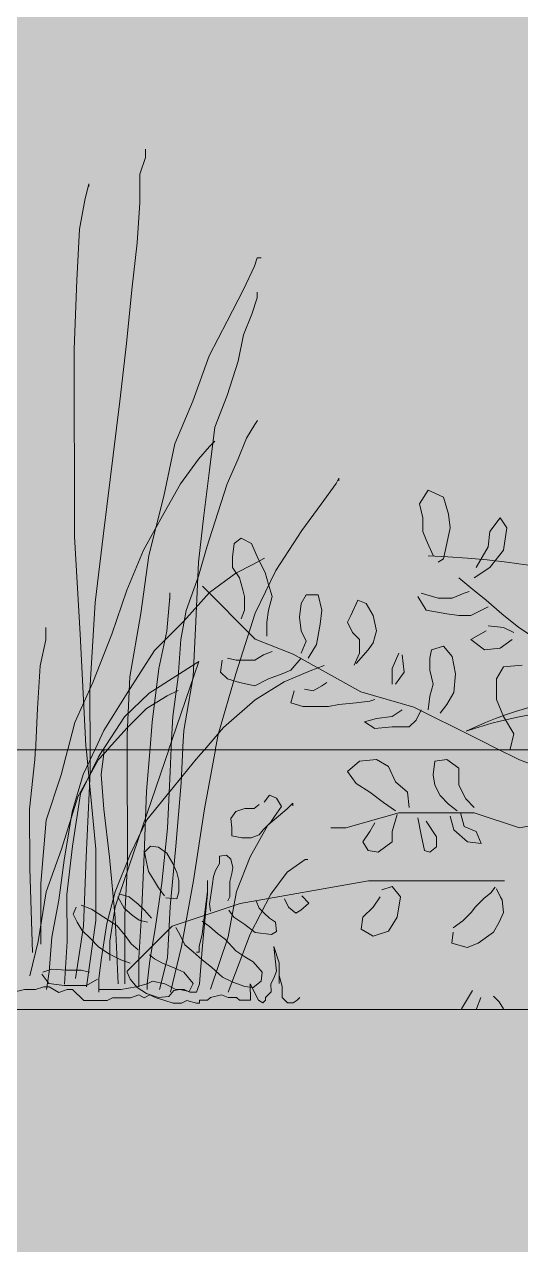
# Model space of a CAD drawing. Header units: centimetres. Extents: x -4381 to 5639, y -3920 to 4826.
# Drawn here: x 121.061 to 121.443, y 10.437 to 11.376 of the extents above; entities that cross this region are included whole.
import ezdxf
from ezdxf.xclip import XClip

# ---------------------------------------------------------------- set-up
doc = ezdxf.new("R2010")
doc.units = ezdxf.units.CM
doc.header["$MEASUREMENT"] = 0
doc.header["$XCLIPFRAME"] = 0
doc.set_wipeout_variables(frame=1)
doc.linetypes.add('Wipeout_Contour', pattern=[100, 0, -100])
for name, color, linetype, lineweight in [('0_Pen_No__1', 7, 'Continuous', 5), ('0_Pen_No__7', 7, 'Continuous', 5), ('Dalles_Pen_No__1', 7, 'Continuous', 5), ('Structural - Bearing_Pen_No__1', 7, 'Continuous', 5)]:
    doc.layers.add(name, color=color, linetype=linetype, lineweight=lineweight)
for name, color, linetype, lineweight, true_color in [('0_Pen_No__184', 7, 'Continuous', 5, 0xc5d295), ('MURS CLOTURE_Pen_No__185', 7, 'Continuous', 5, 0xbce39b), ('Structural - Bearing_Pen_No__102', 7, 'Continuous', 5, 0xcccccc)]:
    doc.layers.add(name, color=color, linetype=linetype, lineweight=lineweight, true_color=true_color)
for name, color, linetype in [('Dalles', 7, 'Continuous'), ('Drawing & Figure', 7, 'Continuous'), ('Structural - Bearing', 7, 'Continuous')]:
    doc.layers.add(name, color=color, linetype=linetype)

# ---------------------------------------------------------------- blocks, each defined once
blk = doc.blocks.new('Drawing_11_11', base_point=(474.07794, 10.61787))
at = {"color": 254, "linetype": 'Wipeout_Contour', "lineweight": 0, "ltscale": 493.826458}
blk.add_wipeout([(117.99047, 10.61787), (127.99047, 10.61787), (127.99047, 10.81787), (117.99047, 10.81787)], dxfattribs=at).dxf.layer = 'Structural - Bearing'
at = {"layer": 'Dalles', "linetype": 'Continuous', "lineweight": 0, "ltscale": 10, "true_color": 0x000000}
blk.add_hatch(color=18, dxfattribs=at).paths.add_polyline_path([(128.29047, 10.61787), (117.69047, 10.61787), (117.69047, 10.31787), (128.29047, 10.31787)])
at = {"layer": 'Structural - Bearing_Pen_No__102', "linetype": 'Continuous', "ltscale": 10}
blk.add_hatch(color=256, dxfattribs=at).paths.add_polyline_path([(117.99047, 10.61787), (127.99047, 10.61787), (127.99047, 10.81787), (117.99047, 10.81787)])
at = {"layer": '0_Pen_No__1', "linetype": 'Continuous', "ltscale": 10}
for p, q in [((121.30969, 10.80105), (121.31892, 10.80897)), ((121.31892, 10.80897), (121.33211, 10.81029)), ((121.33211, 10.81029), (121.34134, 10.80501)), ((121.37564, 10.79841), (121.37695, 10.80897)), ((121.37695, 10.80897), (121.38619, 10.81029)), ((121.38619, 10.81029), (121.39542, 10.80369)), ((121.44208, 10.80998), (121.48855, 10.79254)), ((121.31628, 10.79181), (121.30969, 10.80105)), ((121.34134, 10.80501), (121.34662, 10.79313)), ((121.37695, 10.79049), (121.37564, 10.79841)), ((121.39542, 10.80369), (121.39542, 10.79049)), ((121.32683, 10.78521), (121.31628, 10.79181)), ((121.34662, 10.79313), (121.35585, 10.78521)), ((121.38091, 10.78257), (121.37695, 10.79049)), ((121.39542, 10.79049), (121.4007, 10.77993)), ((121.24961, 10.78284), (121.2457, 10.77737)), ((121.25508, 10.7805), (121.24961, 10.78284)), ((121.25899, 10.77424), (121.25508, 10.7805)), ((121.33739, 10.77729), (121.32683, 10.78521)), ((121.35585, 10.78521), (121.35717, 10.77334)), ((121.38751, 10.77598), (121.38091, 10.78257)), ((121.4007, 10.77993), (121.40729, 10.77334)), ((121.2238, 10.77032), (121.21989, 10.76484)), ((121.23084, 10.77267), (121.2238, 10.77032)), ((121.23788, 10.77267), (121.23084, 10.77267)), ((121.24179, 10.7758), (121.23788, 10.77267)), ((121.25352, 10.76641), (121.25899, 10.77424)), ((121.30848, 10.75767), (121.34914, 10.76929)), ((121.34662, 10.7707), (121.33739, 10.77729)), ((121.34914, 10.76929), (121.36657, 10.76929)), ((121.36657, 10.76929), (121.40142, 10.76929)), ((121.3941, 10.7707), (121.38751, 10.77598)), ((121.39938, 10.75882), (121.39674, 10.76938)), ((121.40142, 10.76929), (121.40723, 10.76929)), ((121.40723, 10.76929), (121.44208, 10.75767)), ((121.21989, 10.76484), (121.22067, 10.7578)), ((121.24492, 10.75624), (121.25039, 10.76171)), ((121.25039, 10.76171), (121.25352, 10.76641)), ((121.33079, 10.76146), (121.32683, 10.75486)), ((121.34398, 10.75486), (121.34794, 10.76806)), ((121.36377, 10.76542), (121.3664, 10.75222)), ((121.37827, 10.7509), (121.37036, 10.76278)), ((121.38883, 10.76674), (121.39146, 10.75618)), ((121.44208, 10.75767), (121.47113, 10.76348)), ((121.22067, 10.7578), (121.22067, 10.75154)), ((121.22067, 10.75154), (121.22849, 10.74998)), ((121.23553, 10.74998), (121.24179, 10.75232)), ((121.24179, 10.75232), (121.24492, 10.75624)), ((121.29686, 10.75767), (121.30848, 10.75767)), ((121.32683, 10.75486), (121.32156, 10.74694)), ((121.34398, 10.74694), (121.34398, 10.75486)), ((121.3664, 10.75222), (121.36904, 10.74034)), ((121.37827, 10.74298), (121.37827, 10.7509)), ((121.39146, 10.75618), (121.40201, 10.74694)), ((121.40861, 10.75486), (121.39938, 10.75882)), ((121.41257, 10.74562), (121.40861, 10.75486)), ((121.15342, 10.73902), (121.15812, 10.74371)), ((121.15812, 10.74371), (121.16437, 10.74293)), ((121.16437, 10.74293), (121.17063, 10.73824)), ((121.22849, 10.74998), (121.23553, 10.74998)), ((121.32156, 10.74694), (121.32552, 10.74034)), ((121.33343, 10.73902), (121.34398, 10.74694)), ((121.373, 10.73902), (121.37827, 10.74298)), ((121.40201, 10.74694), (121.41257, 10.74562)), ((121.15499, 10.73119), (121.15342, 10.73902)), ((121.17063, 10.73824), (121.17532, 10.73041)), ((121.21129, 10.73589), (121.21676, 10.73667)), ((121.21129, 10.73041), (121.21129, 10.73589)), ((121.21676, 10.73667), (121.21989, 10.73354)), ((121.21989, 10.73354), (121.22146, 10.72728)), ((121.32552, 10.74034), (121.33343, 10.73902)), ((121.36904, 10.74034), (121.373, 10.73902)), ((121.15655, 10.72415), (121.15499, 10.73119)), ((121.16046, 10.71789), (121.15655, 10.72415)), ((121.17532, 10.73041), (121.17845, 10.72337)), ((121.17845, 10.72337), (121.18001, 10.71711)), ((121.2066, 10.72024), (121.20816, 10.72493)), ((121.20816, 10.72493), (121.21129, 10.73041)), ((121.22067, 10.72259), (121.21911, 10.71632)), ((121.22146, 10.72728), (121.22067, 10.72259)), ((121.16437, 10.71163), (121.16046, 10.71789)), ((121.18001, 10.71711), (121.18001, 10.7085)), ((121.20504, 10.70928), (121.20582, 10.71476)), ((121.20582, 10.71476), (121.2066, 10.72024)), ((121.21911, 10.71632), (121.21911, 10.71006)), ((121.22715, 10.69954), (121.32591, 10.71698)), ((121.32591, 10.71698), (121.3898, 10.71698)), ((121.3898, 10.71698), (121.43047, 10.71698)), ((121.13309, 10.70459), (121.13779, 10.69598)), ((121.13388, 10.70693), (121.14169, 10.70459)), ((121.14169, 10.70459), (121.14873, 10.69911)), ((121.16906, 10.70537), (121.16437, 10.71163)), ((121.17845, 10.70302), (121.16985, 10.7038)), ((121.18001, 10.7085), (121.17845, 10.70302)), ((121.20347, 10.69911), (121.20504, 10.70928)), ((121.21911, 10.70459), (121.21755, 10.70146)), ((121.21911, 10.71006), (121.21911, 10.70459)), ((121.2801, 10.69989), (121.27463, 10.70537)), ((121.33475, 10.70471), (121.32947, 10.69679)), ((121.34398, 10.71262), (121.33607, 10.70998)), ((121.35058, 10.70471), (121.34398, 10.71262)), ((121.34794, 10.68887), (121.35058, 10.70471)), ((121.40818, 10.69687), (121.41464, 10.70334)), ((121.41464, 10.70334), (121.42003, 10.70764)), ((121.42003, 10.70764), (121.42326, 10.71195)), ((121.42756, 10.70441), (121.42433, 10.71088)), ((121.42864, 10.70226), (121.42756, 10.70441)), ((121.10103, 10.69676), (121.09869, 10.69128)), ((121.10494, 10.69832), (121.11276, 10.69519)), ((121.11276, 10.69519), (121.12215, 10.68893)), ((121.13779, 10.69598), (121.14404, 10.6905)), ((121.14873, 10.69911), (121.15342, 10.69441)), ((121.15342, 10.69441), (121.1589, 10.68815)), ((121.17487, 10.6821), (121.22715, 10.69954)), ((121.20425, 10.69363), (121.20347, 10.69911)), ((121.21833, 10.69441), (121.22224, 10.68893)), ((121.24179, 10.69598), (121.23944, 10.70146)), ((121.2457, 10.69206), (121.24179, 10.69598)), ((121.26134, 10.70302), (121.26446, 10.69676)), ((121.26446, 10.69676), (121.26994, 10.69206)), ((121.26994, 10.69206), (121.27385, 10.69441)), ((121.27385, 10.69441), (121.2801, 10.69989)), ((121.32947, 10.69679), (121.32156, 10.68887)), ((121.40496, 10.69256), (121.40818, 10.69687)), ((121.42971, 10.69256), (121.42864, 10.70226)), ((121.09869, 10.69128), (121.10181, 10.68502)), ((121.10181, 10.68502), (121.10572, 10.67876)), ((121.12215, 10.68893), (121.13231, 10.68267)), ((121.14404, 10.6905), (121.14951, 10.68659)), ((121.14951, 10.68659), (121.15577, 10.68502)), ((121.20347, 10.68189), (121.198, 10.6858)), ((121.22224, 10.68893), (121.23084, 10.68346)), ((121.24961, 10.68815), (121.2457, 10.69206)), ((121.2543, 10.68502), (121.24961, 10.68815)), ((121.25508, 10.67798), (121.2543, 10.68502)), ((121.32156, 10.68887), (121.32024, 10.67963)), ((121.34134, 10.67831), (121.34794, 10.68887)), ((121.39096, 10.68072), (121.3985, 10.6861)), ((121.3985, 10.6861), (121.40496, 10.69256)), ((121.42218, 10.67748), (121.42648, 10.68502)), ((121.42648, 10.68502), (121.42971, 10.69256)), ((121.10572, 10.67876), (121.11198, 10.6725)), ((121.13231, 10.68267), (121.13857, 10.67485)), ((121.16326, 10.67047), (121.17487, 10.6821)), ((121.17767, 10.68111), (121.18079, 10.67563)), ((121.18079, 10.67563), (121.1847, 10.66781)), ((121.20973, 10.67641), (121.20347, 10.68189)), ((121.21598, 10.67172), (121.20973, 10.67641)), ((121.23084, 10.68346), (121.23866, 10.6772)), ((121.23866, 10.6772), (121.25117, 10.67563)), ((121.25117, 10.67563), (121.25508, 10.67798)), ((121.32024, 10.67963), (121.32947, 10.67435)), ((121.32947, 10.67435), (121.34134, 10.67831)), ((121.39096, 10.67748), (121.38988, 10.66887)), ((121.41034, 10.66887), (121.42218, 10.67748)), ((121.11198, 10.6725), (121.11824, 10.66624)), ((121.11824, 10.66624), (121.12606, 10.66076)), ((121.13857, 10.67485), (121.14326, 10.66859)), ((121.14002, 10.64722), (121.16326, 10.67047)), ((121.14326, 10.66859), (121.14873, 10.66389)), ((121.1847, 10.66781), (121.19096, 10.66233)), ((121.2238, 10.66311), (121.21598, 10.67172)), ((121.38988, 10.66887), (121.40173, 10.66563)), ((121.40173, 10.66563), (121.41034, 10.66887)), ((121.12606, 10.66076), (121.13544, 10.65607)), ((121.16124, 10.65685), (121.15733, 10.65998)), ((121.1675, 10.65372), (121.16124, 10.65685)), ((121.19096, 10.66233), (121.198, 10.65607)), ((121.23084, 10.65841), (121.2238, 10.66311)), ((121.2371, 10.6545), (121.23084, 10.65841)), ((121.07523, 10.64668), (121.08227, 10.64902)), ((121.08227, 10.64902), (121.09321, 10.64824)), ((121.09321, 10.64824), (121.10494, 10.64824)), ((121.10494, 10.64824), (121.1112, 10.64668)), ((121.13544, 10.65607), (121.14248, 10.65372)), ((121.17688, 10.64981), (121.1675, 10.65372)), ((121.18392, 10.64668), (121.17688, 10.64981)), ((121.198, 10.65607), (121.20504, 10.65059)), ((121.20504, 10.65059), (121.21364, 10.64276)), ((121.24413, 10.64668), (121.2371, 10.6545)), ((121.07445, 10.64511), (121.07992, 10.63807)), ((121.07992, 10.63807), (121.09165, 10.6365)), ((121.10885, 10.6365), (121.11745, 10.6412)), ((121.14013, 10.64668), (121.14248, 10.6412)), ((121.14248, 10.6412), (121.14795, 10.63494)), ((121.19096, 10.63807), (121.18392, 10.64668)), ((121.18783, 10.63181), (121.19096, 10.63807)), ((121.21364, 10.64276), (121.22146, 10.63885)), ((121.22146, 10.63885), (121.23084, 10.63572)), ((121.2371, 10.63494), (121.24335, 10.63963)), ((121.24335, 10.63963), (121.24413, 10.64668)), ((121.09165, 10.6365), (121.10885, 10.6365)), ((121.14795, 10.63494), (121.15499, 10.63024)), ((121.15499, 10.63024), (121.16437, 10.62711)), ((121.17219, 10.62789), (121.1761, 10.63259)), ((121.1761, 10.63259), (121.18079, 10.63337)), ((121.18079, 10.63337), (121.18783, 10.63181)), ((121.23084, 10.63572), (121.2371, 10.63494)), ((121.39746, 10.61848), (121.40585, 10.63248)), ((121.42218, 10.62817), (121.42648, 10.62386)), ((121.16437, 10.62711), (121.17219, 10.62789)), ((121.41231, 10.6271), (121.40908, 10.61848)), ((121.42648, 10.62386), (121.42971, 10.61848))]:
    blk.add_line(p, q, dxfattribs=at)
at = {"layer": '0_Pen_No__7', "linetype": 'Continuous', "ltscale": 10}
for p, q in [((121.06514, 10.77206), (121.0693, 10.81022)), ((121.10221, 10.78167), (121.11805, 10.81032)), ((121.10433, 10.7838), (121.11805, 10.81244)), ((121.17321, 10.78605), (121.1933, 10.81046)), ((121.07787, 10.76361), (121.08946, 10.7986)), ((121.098, 10.77001), (121.10642, 10.79864)), ((121.10866, 10.73505), (121.11171, 10.80077)), ((121.12237, 10.77217), (121.1202, 10.79866)), ((121.17115, 10.75743), (121.17318, 10.80089)), ((121.17753, 10.74366), (121.18168, 10.79242)), ((121.08957, 10.74137), (121.10221, 10.78167)), ((121.09805, 10.74351), (121.10433, 10.7838)), ((121.15317, 10.73726), (121.15519, 10.78601)), ((121.15524, 10.76376), (121.17321, 10.78605)), ((121.06523, 10.72649), (121.06514, 10.77206)), ((121.09171, 10.7329), (121.098, 10.77001)), ((121.12668, 10.73509), (121.12237, 10.77217)), ((121.19136, 10.7172), (121.19973, 10.77232)), ((121.24851, 10.7597), (121.26332, 10.77245)), ((121.26332, 10.77245), (121.26755, 10.77669)), ((121.26755, 10.77669), (121.26756, 10.77457)), ((121.07373, 10.71485), (121.07787, 10.76361)), ((121.14257, 10.73724), (121.15524, 10.76376)), ((121.23478, 10.7353), (121.24851, 10.7597)), ((121.16699, 10.71503), (121.17115, 10.75743)), ((121.07798, 10.7085), (121.08957, 10.74137)), ((121.09388, 10.70641), (121.09805, 10.74351)), ((121.11618, 10.68631), (121.11607, 10.74143)), ((121.17338, 10.69702), (121.17753, 10.74366)), ((121.08753, 10.70216), (121.09171, 10.7329)), ((121.10664, 10.68206), (121.10866, 10.73505)), ((121.13101, 10.68846), (121.12668, 10.73509)), ((121.13097, 10.7086), (121.14257, 10.73724)), ((121.15114, 10.69062), (121.15317, 10.73726)), ((121.22423, 10.70878), (121.23478, 10.7353)), ((121.26342, 10.72369), (121.27717, 10.73326)), ((121.27717, 10.73326), (121.27929, 10.73326)), ((121.06747, 10.66184), (121.06523, 10.72649)), ((121.13842, 10.6906), (121.14046, 10.73087)), ((121.25073, 10.70671), (121.26342, 10.72369)), ((121.07382, 10.66822), (121.07373, 10.71485)), ((121.16176, 10.68004), (121.16699, 10.71503)), ((121.18192, 10.66631), (121.19136, 10.7172)), ((121.20198, 10.70662), (121.20196, 10.71722)), ((121.20196, 10.71722), (121.20198, 10.70874)), ((121.07169, 10.67033), (121.07798, 10.7085)), ((121.09395, 10.67037), (121.09388, 10.70641)), ((121.12466, 10.68421), (121.13097, 10.7086)), ((121.20198, 10.70874), (121.19989, 10.69284)), ((121.1999, 10.68648), (121.20198, 10.70662)), ((121.21794, 10.67379), (121.22423, 10.70878)), ((121.23489, 10.67595), (121.25073, 10.70671)), ((121.08229, 10.67353), (121.08753, 10.70216)), ((121.13099, 10.69694), (121.1268, 10.67044)), ((121.17134, 10.65781), (121.17338, 10.69702)), ((121.10885, 10.63543), (121.11618, 10.68631)), ((121.13323, 10.6376), (121.13101, 10.68846)), ((121.13852, 10.63761), (121.13842, 10.6906)), ((121.14908, 10.65776), (121.15114, 10.69062)), ((121.19989, 10.69284), (121.1978, 10.67587)), ((121.19782, 10.66422), (121.1999, 10.68648)), ((121.10036, 10.64177), (121.10664, 10.68206)), ((121.12047, 10.65771), (121.12466, 10.68421)), ((121.15757, 10.65566), (121.16176, 10.68004)), ((121.1978, 10.67587), (121.1957, 10.66633)), ((121.21802, 10.6314), (121.23489, 10.67595)), ((121.06539, 10.64382), (121.07169, 10.67033)), ((121.08022, 10.64703), (121.08229, 10.67353)), ((121.09189, 10.63752), (121.09395, 10.67037)), ((121.1268, 10.67044), (121.12683, 10.6556)), ((121.17351, 10.63132), (121.18192, 10.66631)), ((121.1957, 10.66633), (121.19571, 10.66209)), ((121.20424, 10.63349), (121.21794, 10.67379)), ((121.25719, 10.65373), (121.25293, 10.66644)), ((121.25293, 10.66644), (121.25508, 10.64737)), ((121.11838, 10.64181), (121.12047, 10.65771)), ((121.14913, 10.63551), (121.14908, 10.65776)), ((121.16503, 10.63342), (121.17134, 10.65781)), ((121.19571, 10.66209), (121.19359, 10.66209)), ((121.19575, 10.63772), (121.19782, 10.66422)), ((121.07812, 10.63325), (121.08022, 10.64703)), ((121.15548, 10.63764), (121.15757, 10.65566)), ((121.25508, 10.64737), (121.25297, 10.64207)), ((121.25722, 10.63784), (121.25719, 10.65373)), ((121.25721, 10.6442), (121.2572, 10.65161)), ((121.2572, 10.65161), (121.25722, 10.63784)), ((121.1184, 10.63333), (121.11838, 10.64181)), ((121.14701, 10.6355), (121.15548, 10.63764)), ((121.15548, 10.63764), (121.15972, 10.63977)), ((121.15549, 10.6334), (121.15548, 10.63764)), ((121.15972, 10.63977), (121.16926, 10.63767)), ((121.16926, 10.63767), (121.17775, 10.63344)), ((121.19365, 10.63135), (121.19575, 10.63772)), ((121.24135, 10.62509), (121.23497, 10.63779)), ((121.23497, 10.63779), (121.23499, 10.62508)), ((121.25297, 10.64207), (121.25086, 10.63782)), ((121.25086, 10.63782), (121.25088, 10.63147)), ((121.25935, 10.63572), (121.25721, 10.6442)), ((121.06117, 10.63322), (121.05163, 10.63108)), ((121.06965, 10.63323), (121.06117, 10.63322)), ((121.076, 10.63537), (121.06965, 10.63323)), ((121.08024, 10.63537), (121.076, 10.63537)), ((121.08767, 10.63115), (121.08024, 10.63537)), ((121.09402, 10.63328), (121.08767, 10.63115)), ((121.09826, 10.63329), (121.09402, 10.63328)), ((121.10676, 10.62483), (121.09826, 10.63329)), ((121.1184, 10.63333), (121.13535, 10.63336)), ((121.1184, 10.63121), (121.1184, 10.63333)), ((121.13535, 10.63336), (121.14701, 10.6355)), ((121.14914, 10.62915), (121.14278, 10.62702)), ((121.15338, 10.62704), (121.14914, 10.62915)), ((121.15762, 10.62917), (121.15338, 10.62704)), ((121.16186, 10.62705), (121.15762, 10.62917)), ((121.17775, 10.63344), (121.1841, 10.63346)), ((121.1841, 10.63346), (121.18835, 10.63134)), ((121.18835, 10.63134), (121.19365, 10.63135)), ((121.21273, 10.62927), (121.20425, 10.62714)), ((121.21803, 10.62716), (121.21273, 10.62927)), ((121.25088, 10.63147), (121.24665, 10.62722)), ((121.25936, 10.62724), (121.25935, 10.63572)), ((121.12477, 10.62486), (121.10676, 10.62483)), ((121.12901, 10.62699), (121.12477, 10.62486)), ((121.14278, 10.62702), (121.12901, 10.62699)), ((121.16928, 10.62495), (121.16186, 10.62705)), ((121.17565, 10.62284), (121.16928, 10.62495)), ((121.18201, 10.62285), (121.17565, 10.62284)), ((121.18624, 10.62498), (121.18201, 10.62285)), ((121.19366, 10.62288), (121.18624, 10.62498)), ((121.19578, 10.62288), (121.19366, 10.62288)), ((121.20214, 10.62501), (121.19578, 10.625)), ((121.19578, 10.625), (121.19578, 10.62288)), ((121.20425, 10.62714), (121.20214, 10.62501)), ((121.22439, 10.62717), (121.21803, 10.62716)), ((121.22651, 10.62506), (121.22439, 10.62717)), ((121.23499, 10.62508), (121.22651, 10.62506)), ((121.24453, 10.62297), (121.24135, 10.62509)), ((121.24665, 10.6251), (121.24453, 10.62297)), ((121.24665, 10.62722), (121.24665, 10.6251)), ((121.26361, 10.62301), (121.25936, 10.62724)), ((121.26785, 10.62302), (121.26361, 10.62301)), ((121.27102, 10.62515), (121.26785, 10.62302)), ((121.27314, 10.62727), (121.27102, 10.62515))]:
    blk.add_line(p, q, dxfattribs=at)
at = {"layer": 'Dalles_Pen_No__1', "linetype": 'Continuous', "ltscale": 10}
blk.add_line((127.99047, 10.61787), (117.99047, 10.61787), dxfattribs=at)
at = {"color": 254, "linetype": 'Wipeout_Contour', "lineweight": 0, "ltscale": 608.336316}
blk.add_wipeout([(117.69047, 10.81787), (118.93896, 10.81787), (125.59047, 10.81787), (125.59047, 11.51787), (117.69047, 11.51787)], dxfattribs=at).dxf.layer = 'Structural - Bearing'
at = {"layer": '0_Pen_No__184', "linetype": 'Continuous', "ltscale": 10}
blk.add_hatch(color=256, dxfattribs=at).paths.add_polyline_path([(121.06114, 10.64699), (121.01853, 10.76137), (120.95486, 10.80046), (120.80535, 10.82457), (120.73748, 10.86681), (120.64442, 10.85196), (120.55732, 10.86222), (120.4597, 10.93355), (120.39297, 10.98651), (120.25836, 11.0475), (120.12824, 11.0668), (120.02706, 11.04454), (119.82583, 10.9795), (119.7601, 10.88932), (119.68327, 10.71427), (119.66111, 10.66548), (119.70061, 10.61768), (120.045, 10.61768), (120.38153, 10.61768), (120.59909, 10.61768), (120.86691, 10.61659), (121.0776, 10.61768)])
at = {"layer": 'MURS CLOTURE_Pen_No__185', "linetype": 'Continuous', "lineweight": 0, "ltscale": 10, "true_color": 0xc7e4ae}
h = blk.add_hatch(color=9, dxfattribs=at)
h.paths.add_polyline_path([(121.07909, 10.63536), (121.11631, 10.62758), (121.17668, 10.62312), (121.24456, 10.63072), (121.26277, 10.67359), (121.29642, 10.69042), (121.33699, 10.66122), (121.36345, 10.67881), (121.38598, 10.65182), (121.38521, 10.64893), (121.41413, 10.61789), (121.42272, 10.61789), (121.47059, 10.61789), (121.56064, 10.60878), (121.60814, 10.61075), (121.61853, 10.61789), (121.74273, 10.61789), (121.74273, 10.64786), (121.69721, 10.6637), (121.67317, 10.68075), (121.77712, 10.69039), (121.80908, 10.68095), (121.83068, 10.68095), (121.86186, 10.68479), (121.89735, 10.69999), (121.88946, 10.75062), (121.87828, 10.79598), (121.81057, 10.8157), (121.74614, 10.8157), (121.71918, 10.8157), (121.72984, 10.821), (121.71959, 10.82001), (121.72748, 10.83053), (121.73997, 10.84631), (121.75575, 10.8477), (121.7836, 10.8477), (121.77924, 10.85648), (121.76956, 10.88839), (121.79191, 10.88378), (121.84377, 10.87103), (121.86757, 10.87554), (121.90853, 10.93207), (121.91444, 10.96849), (121.89735, 10.99781), (121.94543, 11.0109), (121.93877, 11.04686), (121.9197, 11.08071), (121.85462, 11.04685), (121.827, 11.03463), (121.77901, 11.02016), (121.74844, 10.98959), (121.73053, 10.96286), (121.73734, 10.93506), (121.71129, 10.93996), (121.67579, 10.93075), (121.6621, 10.91447), (121.65921, 10.89476), (121.65804, 10.88276), (121.65344, 10.86435), (121.64293, 10.84956), (121.62911, 10.83148), (121.5917, 10.79407), (121.58667, 10.82349), (121.57783, 10.85318), (121.59723, 10.87257), (121.60347, 10.89065), (121.57126, 10.89065), (121.56337, 10.92023), (121.57945, 10.93523), (121.60895, 10.94598), (121.63283, 10.95679), (121.62888, 10.96735), (121.6015, 10.97217), (121.57733, 10.9865), (121.64029, 10.99321), (121.66632, 11.00651), (121.69749, 11.02988), (121.69749, 11.06224), (121.67953, 11.10937), (121.64752, 11.11747), (121.60314, 11.10448), (121.56994, 11.08722), (121.55811, 11.06804), (121.54051, 11.07689), (121.52261, 11.10497), (121.51406, 11.09051), (121.51143, 11.07276), (121.50749, 11.05435), (121.48185, 11.03857), (121.4917, 11.00562), (121.49039, 10.98664), (121.51078, 10.96625), (121.54299, 10.95179), (121.54299, 10.93733), (121.50538, 10.94574), (121.49482, 10.95167), (121.49105, 10.93601), (121.50042, 10.91859), (121.50042, 10.89065), (121.47402, 10.89424), (121.46137, 10.94887), (121.43958, 10.97066), (121.42268, 11.00176), (121.37704, 11.01511), (121.36774, 11.01119), (121.36774, 10.97875), (121.37206, 10.95245), (121.36377, 10.93567), (121.38911, 10.91033), (121.38323, 10.90248), (121.32712, 10.92527), (121.29053, 10.94522), (121.2411, 10.96471), (121.21869, 10.98711), (121.19258, 10.961), (121.19258, 10.91563), (121.21454, 10.87514), (121.2524, 10.85252), (121.33211, 10.84197), (121.39309, 10.8203), (121.43517, 10.79664), (121.45292, 10.77363), (121.38619, 10.81029), (121.33211, 10.81029), (121.31027, 10.80019), (121.31921, 10.78689), (121.34914, 10.76929), (121.29385, 10.76628), (121.26119, 10.77325), (121.25508, 10.7805), (121.2077, 10.76771), (121.13538, 10.73418), (121.1104, 10.7092), (121.09199, 10.67107), (121.08227, 10.64902)])
h.paths.add_polyline_path([(121.39824, 10.65706), (121.42783, 10.67679), (121.43933, 10.70308), (121.44481, 10.70747), (121.45467, 10.70035), (121.45467, 10.66254), (121.43385, 10.64172), (121.40585, 10.63248)], flags=0)
h.paths.add_polyline_path([(121.59892, 10.75185), (121.63547, 10.7311), (121.64885, 10.72418), (121.65568, 10.70226), (121.62994, 10.70226), (121.61733, 10.72056)], flags=0)
at = {"layer": 'Structural - Bearing_Pen_No__102', "linetype": 'Continuous', "ltscale": 10}
blk.add_hatch(color=256, dxfattribs=at).paths.add_polyline_path([(117.69047, 10.81787), (118.93896, 10.81787), (125.59047, 10.81787), (125.59047, 11.51787), (117.69047, 11.51787)])
at = {"layer": '0_Pen_No__1', "linetype": 'Continuous', "ltscale": 10}
for p, q in [((121.36508, 11.00694), (121.37168, 11.0175)), ((121.37168, 11.0175), (121.38355, 11.01222)), ((121.36772, 10.99638), (121.36508, 11.00694)), ((121.38355, 11.01222), (121.38751, 10.99902)), ((121.36772, 10.98583), (121.36772, 10.99638)), ((121.38751, 10.99902), (121.38883, 10.98846)), ((121.41916, 10.98583), (121.42708, 10.99638)), ((121.42708, 10.99638), (121.43235, 10.98846)), ((121.37036, 10.97923), (121.36772, 10.98583)), ((121.38883, 10.98846), (121.38619, 10.97659)), ((121.41784, 10.97395), (121.41916, 10.98583)), ((121.43235, 10.98846), (121.42971, 10.97131)), ((121.22132, 10.96603), (121.22264, 10.97659)), ((121.22264, 10.97659), (121.22791, 10.98055)), ((121.22791, 10.98055), (121.23583, 10.97659)), ((121.23583, 10.97659), (121.2411, 10.96471)), ((121.37564, 10.96735), (121.37036, 10.97923)), ((121.38619, 10.97659), (121.38355, 10.96471)), ((121.40861, 10.95811), (121.41784, 10.97395)), ((121.42971, 10.97131), (121.41916, 10.95811)), ((121.22132, 10.95811), (121.22132, 10.96603)), ((121.22659, 10.95019), (121.22132, 10.95811)), ((121.2411, 10.96471), (121.24638, 10.95415)), ((121.38355, 10.96471), (121.37959, 10.96207)), ((121.41916, 10.95811), (121.40729, 10.95019)), ((121.22923, 10.94095), (121.22659, 10.95019)), ((121.24638, 10.95415), (121.24902, 10.94491)), ((121.39542, 10.95019), (121.40465, 10.94227)), ((121.19811, 10.94368), (121.23877, 10.90299)), ((121.23055, 10.93567), (121.22923, 10.94095)), ((121.24902, 10.94491), (121.25165, 10.93567)), ((121.3664, 10.93831), (121.37959, 10.93435)), ((121.39014, 10.93435), (121.39938, 10.93831)), ((121.39938, 10.93831), (121.40333, 10.93963)), ((121.40465, 10.94227), (121.41652, 10.93303)), ((121.23055, 10.92511), (121.23055, 10.93567)), ((121.25165, 10.93567), (121.24902, 10.92511)), ((121.27276, 10.91983), (121.27408, 10.93039)), ((121.27408, 10.93039), (121.27803, 10.93699)), ((121.27803, 10.93699), (121.28727, 10.93699)), ((121.28727, 10.93699), (121.2899, 10.92511)), ((121.31233, 10.92115), (121.3176, 10.93303)), ((121.3176, 10.93303), (121.3242, 10.93039)), ((121.3242, 10.93039), (121.32947, 10.92115)), ((121.36377, 10.93567), (121.37036, 10.92511)), ((121.37959, 10.93435), (121.39014, 10.93435)), ((121.41652, 10.93303), (121.42839, 10.92247)), ((121.22791, 10.91851), (121.23055, 10.92511)), ((121.24902, 10.92511), (121.2477, 10.91587)), ((121.27408, 10.90928), (121.27276, 10.91983)), ((121.2899, 10.92511), (121.28858, 10.91456)), ((121.30969, 10.91587), (121.31233, 10.92115)), ((121.32947, 10.92115), (121.33211, 10.90928)), ((121.37036, 10.92511), (121.38619, 10.92247)), ((121.38619, 10.92247), (121.39542, 10.92115)), ((121.39542, 10.92115), (121.40465, 10.92115)), ((121.40465, 10.92115), (121.41784, 10.92775)), ((121.42839, 10.92247), (121.44158, 10.91192)), ((121.2477, 10.91587), (121.2477, 10.90532)), ((121.28858, 10.91456), (121.28595, 10.89872)), ((121.31364, 10.90796), (121.30969, 10.91587)), ((121.41784, 10.91324), (121.42971, 10.91192)), ((121.42971, 10.91192), (121.43763, 10.90796)), ((121.44158, 10.91192), (121.45741, 10.90136)), ((121.23877, 10.90299), (121.26782, 10.89136)), ((121.27803, 10.90136), (121.27408, 10.90928)), ((121.27408, 10.89212), (121.27803, 10.90136)), ((121.31892, 10.90268), (121.31364, 10.90796)), ((121.31892, 10.89212), (121.31892, 10.90268)), ((121.33211, 10.90928), (121.32947, 10.90004)), ((121.41652, 10.90928), (121.40465, 10.90268)), ((121.40465, 10.90268), (121.4152, 10.89476)), ((121.42708, 10.89608), (121.43631, 10.90268)), ((121.24506, 10.8908), (121.25165, 10.89344)), ((121.26782, 10.89136), (121.3201, 10.8623)), ((121.28595, 10.89872), (121.27935, 10.88816)), ((121.31496, 10.88288), (121.31892, 10.89212)), ((121.32552, 10.89476), (121.31628, 10.8842)), ((121.32947, 10.90004), (121.32552, 10.89476)), ((121.34926, 10.89212), (121.34398, 10.88024)), ((121.373, 10.88816), (121.37432, 10.89476)), ((121.37432, 10.89476), (121.38355, 10.8974)), ((121.38355, 10.8974), (121.39014, 10.88948)), ((121.4152, 10.89476), (121.42708, 10.89608)), ((121.2134, 10.88684), (121.21208, 10.8776)), ((121.21736, 10.88816), (121.22395, 10.88684)), ((121.22395, 10.88684), (121.23187, 10.88684)), ((121.23187, 10.88684), (121.23846, 10.88684)), ((121.23846, 10.88684), (121.24506, 10.8908)), ((121.26616, 10.87892), (121.27408, 10.88816)), ((121.35189, 10.8908), (121.35321, 10.8776)), ((121.373, 10.87892), (121.373, 10.88816)), ((121.39014, 10.88948), (121.39278, 10.87628)), ((121.42971, 10.88156), (121.44422, 10.88288)), ((121.21208, 10.8776), (121.21736, 10.87232)), ((121.21736, 10.87232), (121.22659, 10.86968)), ((121.23846, 10.86704), (121.24902, 10.87232)), ((121.24902, 10.87232), (121.25957, 10.87628)), ((121.25957, 10.87628), (121.26616, 10.87892)), ((121.34398, 10.88024), (121.34398, 10.86836)), ((121.35321, 10.8776), (121.34662, 10.86836)), ((121.37564, 10.86836), (121.373, 10.87892)), ((121.39278, 10.87628), (121.39146, 10.86176)), ((121.42444, 10.87232), (121.42971, 10.88156)), ((121.42444, 10.85648), (121.42444, 10.87232)), ((121.22659, 10.86968), (121.23846, 10.86704)), ((121.2688, 10.86308), (121.26616, 10.85384)), ((121.27671, 10.8644), (121.28331, 10.86308)), ((121.28331, 10.86308), (121.2899, 10.86704)), ((121.2899, 10.86704), (121.29386, 10.86968)), ((121.373, 10.85912), (121.37564, 10.86836)), ((121.26616, 10.85384), (121.27539, 10.8512)), ((121.30309, 10.85252), (121.31628, 10.85384)), ((121.31628, 10.85384), (121.32683, 10.85516)), ((121.3201, 10.8623), (121.36076, 10.85067)), ((121.32683, 10.85516), (121.33079, 10.85648)), ((121.37168, 10.84856), (121.373, 10.85912)), ((121.39146, 10.86176), (121.38619, 10.85252)), ((121.42971, 10.84329), (121.42444, 10.85648)), ((121.27539, 10.8512), (121.28463, 10.8512)), ((121.28463, 10.8512), (121.29518, 10.8512)), ((121.29518, 10.8512), (121.30309, 10.85252)), ((121.35189, 10.84856), (121.34398, 10.84329)), ((121.36076, 10.85067), (121.40723, 10.82742)), ((121.36245, 10.84065), (121.3664, 10.84856)), ((121.38619, 10.85252), (121.38091, 10.84592)), ((121.33211, 10.84197), (121.32288, 10.83933)), ((121.32288, 10.83933), (121.33079, 10.83405)), ((121.33079, 10.83405), (121.34398, 10.83537)), ((121.34398, 10.84329), (121.33211, 10.84197)), ((121.34398, 10.83537), (121.35717, 10.83537)), ((121.35717, 10.83537), (121.36245, 10.84065)), ((121.43763, 10.83009), (121.42971, 10.84329)), ((121.40723, 10.82742), (121.44208, 10.80998)), ((121.43499, 10.81821), (121.43763, 10.83009))]:
    blk.add_line(p, q, dxfattribs=at)
for centre, radius, start, end in [((121.35351, 10.35778), 0.60943, 43.03576, 88.27997), ((121.53636, 10.54635), 0.31619, 68.36801, 115.3421), ((121.50541, 10.527), 0.32247, 70.20905, 108.88629)]:
    blk.add_arc(centre, radius, start, end, dxfattribs=at)
at = {"layer": '0_Pen_No__7', "linetype": 'Continuous', "ltscale": 10}
for p, q in [((121.15425, 11.27353), (121.15424, 11.27989)), ((121.15003, 11.2608), (121.15425, 11.27353)), ((121.15008, 11.23855), (121.15003, 11.2608)), ((121.10768, 11.24058), (121.11084, 11.25331)), ((121.11084, 11.25331), (121.11084, 11.25119)), ((121.10349, 11.21832), (121.10768, 11.24058)), ((121.14802, 11.20781), (121.15008, 11.23855)), ((121.10144, 11.1791), (121.10349, 11.21832)), ((121.14385, 11.17177), (121.14802, 11.20781)), ((121.23814, 11.18997), (121.24024, 11.19633)), ((121.24024, 11.19633), (121.24342, 11.19633)), ((121.22969, 11.17193), (121.23814, 11.18997)), ((121.09942, 11.12611), (121.10144, 11.1791)), ((121.13969, 11.13042), (121.14385, 11.17177)), ((121.21702, 11.14753), (121.22969, 11.17193)), ((121.23609, 11.15287), (121.2403, 11.16559)), ((121.2403, 11.16559), (121.24029, 11.16983)), ((121.2033, 11.12101), (121.21702, 11.14753)), ((121.22976, 11.13696), (121.23609, 11.15287)), ((121.22556, 11.11681), (121.22976, 11.13696)), ((121.0997, 10.98197), (121.09942, 11.12611)), ((121.13448, 11.0859), (121.13969, 11.13042)), ((121.19065, 11.08601), (121.2033, 11.12101)), ((121.21713, 11.0903), (121.22556, 11.11681)), ((121.20764, 11.06591), (121.21713, 11.0903)), ((121.12196, 10.98414), (121.13448, 11.0859)), ((121.17693, 11.05313), (121.19065, 11.08601)), ((121.23837, 11.06809), (121.24049, 11.07127)), ((121.20347, 11.03305), (121.20764, 11.06591)), ((121.23203, 11.05748), (121.23837, 11.06809)), ((121.16853, 11.01284), (121.17693, 11.05313)), ((121.19497, 11.04151), (121.20343, 11.05106)), ((121.20343, 11.05106), (121.20766, 11.05531)), ((121.22571, 11.04157), (121.23203, 11.05748)), ((121.18123, 11.0224), (121.19497, 11.04151)), ((121.21726, 11.02247), (121.22571, 11.04157)), ((121.19929, 10.99806), (121.20347, 11.03305)), ((121.28936, 11.00672), (121.30099, 11.02264)), ((121.30099, 11.02264), (121.3031, 11.02688)), ((121.3031, 11.02688), (121.3031, 11.02476)), ((121.16856, 11.00012), (121.18123, 11.0224)), ((121.20989, 11.0002), (121.21726, 11.02247)), ((121.15696, 10.96725), (121.16853, 11.01284)), ((121.27456, 10.98655), (121.28936, 11.00672)), ((121.15272, 10.97148), (121.16856, 11.00012)), ((121.19513, 10.96202), (121.19929, 10.99806)), ((121.20146, 10.97369), (121.20989, 11.0002)), ((121.25449, 10.95578), (121.27456, 10.98655)), ((121.10409, 10.90673), (121.0997, 10.98197)), ((121.1157, 10.93113), (121.12196, 10.98414)), ((121.14006, 10.94072), (121.15272, 10.97148)), ((121.15069, 10.92272), (121.15696, 10.96725)), ((121.19515, 10.95142), (121.20146, 10.97369)), ((121.19309, 10.91644), (121.19513, 10.96202)), ((121.22376, 10.9536), (121.23646, 10.95998)), ((121.23646, 10.95998), (121.24599, 10.9653)), ((121.18566, 10.92491), (121.19515, 10.95142)), ((121.20365, 10.93872), (121.22376, 10.9536)), ((121.23865, 10.92289), (121.25449, 10.95578)), ((121.12846, 10.90678), (121.14006, 10.94072)), ((121.17292, 10.93548), (121.17292, 10.93866)), ((121.17292, 10.93866), (121.17293, 10.93336)), ((121.18356, 10.91643), (121.20365, 10.93872)), ((121.11159, 10.8633), (121.1157, 10.93113)), ((121.17085, 10.90898), (121.17292, 10.93548)), ((121.14231, 10.87395), (121.15069, 10.92272)), ((121.18146, 10.90264), (121.18566, 10.92491)), ((121.22391, 10.87623), (121.23865, 10.92289)), ((121.0776, 10.90244), (121.07758, 10.91198)), ((121.16134, 10.89413), (121.18356, 10.91643)), ((121.19106, 10.87405), (121.19309, 10.91644)), ((121.0734, 10.8823), (121.0776, 10.90244)), ((121.10849, 10.8209), (121.10409, 10.90673)), ((121.1137, 10.86966), (121.12846, 10.90678)), ((121.16455, 10.88036), (121.17085, 10.90898)), ((121.1794, 10.87403), (121.18146, 10.90264)), ((121.14021, 10.86123), (121.16134, 10.89413)), ((121.07135, 10.84944), (121.0734, 10.8823)), ((121.19527, 10.88571), (121.13099, 10.69694)), ((121.15717, 10.86126), (121.19527, 10.88571)), ((121.28113, 10.87846), (121.29172, 10.88272)), ((121.14027, 10.82944), (121.14231, 10.87395)), ((121.15933, 10.83901), (121.16455, 10.88036)), ((121.17522, 10.84328), (121.1794, 10.87403)), ((121.18372, 10.8327), (121.19106, 10.87405)), ((121.21022, 10.82957), (121.22391, 10.87623)), ((121.26101, 10.86994), (121.28113, 10.87846)), ((121.09998, 10.8389), (121.1137, 10.86966)), ((121.11171, 10.80077), (121.11159, 10.8633)), ((121.17095, 10.85917), (121.17942, 10.86343)), ((121.23878, 10.85612), (121.26101, 10.86994)), ((121.12225, 10.83258), (121.14021, 10.86123)), ((121.13813, 10.84321), (121.15717, 10.86126)), ((121.15507, 10.8496), (121.17095, 10.85917)), ((121.21445, 10.83488), (121.23878, 10.85612)), ((121.0693, 10.81022), (121.07135, 10.84944)), ((121.14026, 10.83474), (121.15507, 10.8496)), ((121.08946, 10.7986), (121.09998, 10.8389)), ((121.11805, 10.81244), (121.13813, 10.84321)), ((121.11805, 10.81032), (121.14026, 10.83474)), ((121.15519, 10.78601), (121.15933, 10.83901)), ((121.17318, 10.80089), (121.17522, 10.84328)), ((121.1933, 10.81046), (121.21445, 10.83488)), ((121.10642, 10.79864), (121.12225, 10.83258)), ((121.14046, 10.73087), (121.14027, 10.82944)), ((121.18168, 10.79242), (121.18372, 10.8327)), ((121.19973, 10.77232), (121.21022, 10.82957)), ((121.11607, 10.74143), (121.10849, 10.8209)), ((121.12228, 10.81457), (121.12228, 10.8188)), ((121.1202, 10.79866), (121.12228, 10.81457))]:
    blk.add_line(p, q, dxfattribs=at)
at = {"layer": 'Structural - Bearing_Pen_No__1', "linetype": 'Continuous', "ltscale": 10}
blk.add_line((117.99047, 10.81787), (127.99047, 10.81787), dxfattribs=at)

msp = doc.modelspace()

# ---------------------------------------------------------------- block references
at = {"layer": 'Drawing & Figure', "color": 151, "linetype": 'Continuous', "lineweight": 5, "ltscale": 10, "true_color": 0x80c2ff}
ref = msp.add_blockref('Drawing_11_11', (474.07794, 10.61787), dxfattribs=at)
XClip(ref).set_block_clipping_path([(101.4426918859, 0.9963282177), (149.8554874385, 21.3288080632)])

doc.saveas('drawing.dxf')
